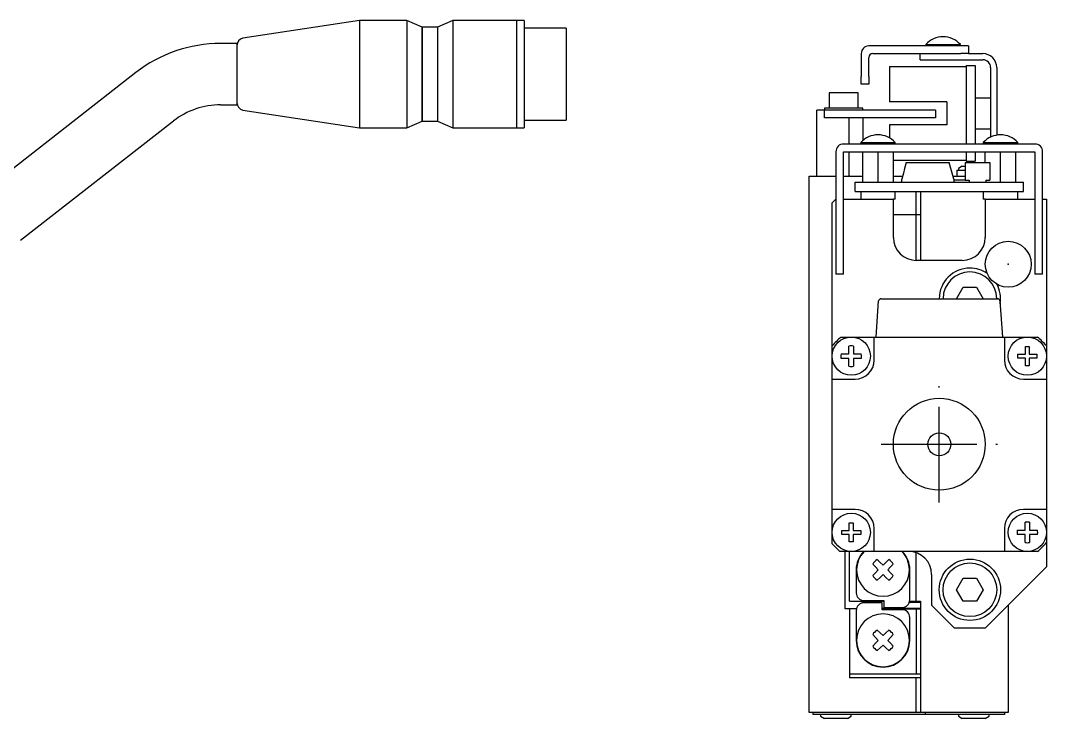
# Model space of a CAD drawing. Extents: x 58 to 434, y 12 to 289.
# Drawn here: x 274.5 to 408.5, y 138 to 229.2 of the extents above; entities that cross this region are included whole.
import ezdxf

# ---------------------------------------------------------------- set-up
doc = ezdxf.new("R2010")
doc.units = 0
doc.header["$LTSCALE"] = 10
doc.linetypes.add('CENTER', pattern=[2, 1.25, -0.25, 0.25, -0.25])
doc.layers.get('0').update_dxf_attribs({"linetype": 'CONTINUOUS'})

msp = doc.modelspace()

# ---------------------------------------------------------------- linework, layer by layer
at = {"color": 7, "linetype": 'CONTINUOUS'}
for p, q in [((318.7792, 229.168463), (303.545218, 226.852789)), ((318.7792, 229.168463), (318.7792, 222.168465)), ((324.9722, 229.168463), (318.7792, 229.168463)), ((324.9722, 229.168463), (324.9722, 222.168465)), ((326.9722, 228.318465), (324.9722, 229.168463)), ((330.9722, 229.168463), (328.9722, 228.318465)), ((330.9722, 229.168463), (330.9722, 222.168465)), ((339.2792, 229.168463), (330.9722, 229.168463)), ((339.2792, 229.168463), (339.2792, 222.168465)), ((339.2792, 229.168463), (339.2792, 222.168465)), ((340.279202, 229.168463), (339.2792, 229.168463)), ((340.279202, 229.168463), (340.279202, 222.168465)), ((326.9722, 228.318465), (326.9722, 222.168465)), ((326.9722, 222.168465), (326.9722, 228.318465)), ((328.9722, 228.318465), (326.9722, 228.318465)), ((328.9722, 228.318465), (328.9722, 222.168465)), ((345.779202, 228.168463), (340.279202, 228.168463)), ((345.779202, 228.168463), (345.779202, 222.168465)), ((393.995896, 226.865222), (393.993512, 226.870109)), ((302.7792, 226.168465), (300.641612, 226.168465)), ((302.7792, 226.168465), (302.7792, 218.168465)), ((398.307415, 225.846636), (385.307415, 225.846636)), ((392.757415, 226.030949), (397.257415, 226.030949)), ((392.757415, 226.030949), (392.757415, 225.846636)), ((397.257415, 225.846636), (397.257415, 226.030949)), ((398.307415, 225.846636), (398.307415, 224.846636)), ((384.307415, 224.846636), (384.307415, 221.846636)), ((385.307415, 221.846636), (385.307415, 224.346636)), ((385.807415, 224.846636), (397.307415, 224.846636)), ((392.007415, 224.046636), (392.007415, 224.846636)), ((392.007415, 224.046636), (400.207415, 224.046636)), ((398.307415, 224.846636), (397.307415, 224.846636)), ((398.307415, 224.846636), (400.207415, 224.846636)), ((388.007415, 223.146636), (388.007415, 218.546636)), ((388.007415, 223.146636), (398.007415, 223.146636)), ((398.007415, 223.296636), (398.007415, 213.046636)), ((398.007415, 223.296636), (399.207415, 223.296636)), ((399.207415, 223.296636), (399.207415, 213.046636)), ((401.207415, 223.046636), (401.207415, 213.950337)), ((402.007415, 223.046636), (402.007415, 214.199194)), ((289.572724, 222.362819), (269.59577, 206.784609)), ((318.7792, 222.168465), (318.7792, 215.168465)), ((324.9722, 222.168465), (324.9722, 215.168465)), ((326.9722, 222.168465), (326.9722, 216.018465)), ((326.9722, 216.018465), (326.9722, 222.168465)), ((328.9722, 222.168465), (328.9722, 216.018465)), ((330.9722, 222.168465), (330.9722, 215.168465)), ((339.2792, 222.168465), (339.2792, 215.168465)), ((339.2792, 222.168465), (339.2792, 215.168465)), ((340.279202, 222.168465), (340.279202, 215.168465)), ((345.779202, 222.168465), (345.779202, 216.168467)), ((384.307415, 220.846636), (384.307415, 221.846636)), ((385.307415, 221.846636), (385.307415, 220.846636)), ((385.307415, 220.846636), (384.307415, 220.846636)), ((382.007415, 219.746636), (380.107415, 219.746636)), ((380.107415, 219.746636), (380.107415, 217.746636)), ((383.907415, 219.746636), (382.007415, 219.746636)), ((383.907415, 217.746636), (383.907415, 219.746636)), ((395.507415, 218.546636), (388.007415, 218.546636)), ((395.507415, 218.546636), (395.507415, 215.546636)), ((401.207415, 219.046636), (399.207415, 219.046636)), ((300.641612, 218.168465), (302.7792, 218.168465)), ((303.545218, 217.484139), (318.7792, 215.168465)), ((378.507415, 208.846636), (378.507415, 217.446636)), ((394.007415, 217.446636), (378.507415, 217.446636)), ((382.007415, 217.746636), (379.507415, 217.746636)), ((379.507415, 217.746636), (379.507415, 217.446636)), ((379.507415, 216.446636), (379.507415, 217.446636)), ((384.507415, 217.746636), (382.007415, 217.746636)), ((384.507415, 217.446636), (384.507415, 217.746636)), ((394.007415, 217.446636), (394.007415, 216.446636)), ((274.515276, 200.476007), (294.49223, 216.054217)), ((324.9722, 215.168465), (326.9722, 216.018465)), ((326.9722, 216.018465), (328.9722, 216.018465)), ((328.9722, 216.018465), (330.9722, 215.168465)), ((340.279202, 216.168467), (345.779202, 216.168467)), ((394.007415, 216.446636), (379.507415, 216.446636)), ((382.744145, 213.046636), (382.744145, 216.446636)), ((384.507415, 216.446636), (384.507415, 213.482704)), ((318.7792, 215.168465), (324.9722, 215.168465)), ((330.9722, 215.168465), (339.2792, 215.168465)), ((339.2792, 215.168465), (340.279202, 215.168465)), ((388.007415, 215.546636), (388.007415, 213.844712)), ((395.507415, 215.546636), (388.007415, 215.546636)), ((399.207415, 215.046636), (401.207415, 215.046636)), ((384.257415, 213.230949), (388.757415, 213.230949)), ((384.257415, 213.230949), (384.257415, 213.046636)), ((385.495896, 214.065222), (385.493512, 214.070109)), ((388.757415, 213.046636), (388.757415, 213.230949)), ((400.257415, 213.230949), (404.757415, 213.230949)), ((400.257415, 213.230949), (400.257415, 213.046636)), ((401.495896, 214.065222), (401.493512, 214.070109)), ((404.757415, 213.046636), (404.757415, 213.230949)), ((381.007415, 212.046636), (381.007415, 196.046636)), ((407.007415, 213.046636), (382.007415, 213.046636)), ((382.007415, 212.046636), (407.007415, 212.046636)), ((382.007415, 196.046636), (382.007415, 212.046636)), ((382.744145, 208.846636), (382.744145, 212.046636)), ((384.507415, 208.046636), (384.507415, 212.046636)), ((386.507415, 208.046636), (386.507415, 212.046636)), ((388.507415, 208.046636), (388.507415, 212.046636)), ((398.007415, 212.046636), (398.007415, 210.796636)), ((399.207415, 212.046636), (399.207415, 210.796636)), ((400.507415, 210.646636), (400.507415, 212.046636)), ((402.507415, 208.046636), (402.507415, 212.046636)), ((404.507415, 208.046636), (404.507415, 212.046636)), ((407.007415, 212.046636), (407.007415, 196.046636)), ((408.007415, 196.046636), (408.007415, 212.046636)), ((388.507415, 210.946636), (398.007415, 210.946636)), ((390.196903, 210.646636), (389.982543, 209.846636)), ((390.196903, 210.646636), (395.817926, 210.646636)), ((396.032286, 209.846636), (395.817926, 210.646636)), ((397.907415, 210.646636), (397.907415, 208.346636)), ((397.907415, 210.646636), (401.107415, 210.646636)), ((398.007415, 210.796636), (399.207415, 210.796636)), ((401.107415, 210.646636), (401.107415, 208.346636)), ((389.821774, 209.246636), (389.607415, 208.446636)), ((389.982543, 209.846636), (389.821774, 209.246636)), ((396.193055, 209.246636), (396.032286, 209.846636)), ((396.407415, 208.446636), (396.193055, 209.246636)), ((396.807415, 209.646636), (396.807415, 208.846636)), ((396.807415, 209.646636), (397.907415, 209.646636)), ((397.507415, 210.146636), (397.007415, 209.857961)), ((397.007415, 209.857961), (397.007415, 209.646636)), ((397.507415, 210.146636), (397.907415, 210.146636)), ((377.507415, 138.846636), (377.507415, 208.846636)), ((377.507415, 208.846636), (381.007415, 208.846636)), ((382.007415, 208.846636), (382.744145, 208.846636)), ((382.832308, 208.846636), (382.744145, 208.846636)), ((382.832308, 208.846636), (384.507415, 208.846636)), ((383.507415, 206.846636), (383.507415, 208.046636)), ((383.507415, 208.046636), (405.507415, 208.046636)), ((388.507415, 208.846636), (389.714594, 208.846636)), ((389.607415, 208.046636), (389.607415, 208.446636)), ((396.300235, 208.846636), (397.907415, 208.846636)), ((396.407415, 208.446636), (396.407415, 208.046636)), ((397.907415, 208.346636), (396.407415, 208.346636)), ((397.907415, 208.346636), (398.407415, 208.346636)), ((398.407415, 208.346636), (398.407415, 208.046636)), ((400.607415, 208.346636), (401.107415, 208.346636)), ((400.607415, 208.346636), (400.607415, 208.046636)), ((405.507415, 206.846636), (405.507415, 208.046636)), ((383.507415, 206.846636), (405.507415, 206.846636)), ((384.257415, 206.846636), (384.257415, 205.846636)), ((388.757415, 205.846636), (388.757415, 206.846636)), ((391.507415, 197.846636), (391.507415, 206.846636)), ((392.048825, 206.846636), (392.048825, 197.846636)), ((400.257415, 206.846636), (400.257415, 205.846636)), ((404.757415, 205.846636), (404.757415, 206.846636)), ((381.007415, 205.846636), (380.507415, 205.346636)), ((380.507415, 160.846636), (380.507415, 205.346636)), ((382.007415, 205.846636), (388.507415, 205.846636)), ((388.507415, 200.846636), (388.507415, 205.846636)), ((388.757415, 205.846636), (388.507415, 205.846636)), ((400.507415, 205.846636), (400.257415, 205.846636)), ((400.507415, 205.846636), (407.007415, 205.846636)), ((400.507415, 205.846636), (400.507415, 200.846636)), ((408.007415, 205.846636), (408.507415, 205.846636)), ((408.507415, 205.846636), (408.507415, 157.846636)), ((388.507415, 203.846636), (392.048825, 203.846636)), ((397.507415, 197.846636), (391.507415, 197.846636)), ((382.007415, 196.046636), (381.007415, 196.046636)), ((408.007415, 196.046636), (407.007415, 196.046636)), ((396.775364, 192.846636), (397.641389, 194.346636)), ((397.641389, 194.346636), (399.37344, 194.346636)), ((399.37344, 194.346636), (400.239465, 192.846636)), ((386.257415, 187.846636), (386.587534, 192.567563)), ((386.886803, 192.846636), (402.128026, 192.846636)), ((402.427295, 192.567563), (402.757415, 187.846636)), ((381.662182, 187.846636), (407.352647, 187.846636)), ((386.007415, 184.846636), (386.007415, 187.846636)), ((403.007415, 187.846636), (403.007415, 184.846636)), ((382.707415, 185.646636), (382.707415, 186.662881)), ((383.307415, 186.662881), (383.307415, 185.646636)), ((405.747415, 186.594869), (406.267415, 186.594869)), ((405.747415, 185.606636), (405.747415, 186.594869)), ((406.267415, 186.594869), (406.267415, 185.606636)), ((381.69117, 185.646636), (382.707415, 185.646636)), ((382.707415, 185.046636), (381.69117, 185.046636)), ((382.707415, 184.030391), (382.707415, 185.046636)), ((383.307415, 185.646636), (384.323659, 185.646636)), ((384.323659, 185.046636), (383.307415, 185.046636)), ((383.307415, 185.046636), (383.307415, 184.030391)), ((404.759181, 185.086636), (404.759181, 185.606636)), ((404.759181, 185.606636), (405.747415, 185.606636)), ((405.747415, 185.086636), (404.759181, 185.086636)), ((405.747415, 184.098403), (405.747415, 185.086636)), ((406.267415, 185.606636), (407.255648, 185.606636)), ((406.267415, 185.086636), (406.267415, 184.098403)), ((407.255648, 185.086636), (406.267415, 185.086636)), ((407.255648, 185.606636), (407.255648, 185.086636)), ((406.267415, 184.098403), (405.747415, 184.098403)), ((380.507415, 182.346636), (383.507415, 182.346636)), ((405.507415, 182.346636), (408.507415, 182.346636)), ((383.507415, 165.346636), (380.507415, 165.346636)), ((408.507415, 165.346636), (405.507415, 165.346636)), ((382.747415, 163.594869), (383.267415, 163.594869)), ((382.747415, 162.606636), (382.747415, 163.594869)), ((383.267415, 163.594869), (383.267415, 162.606636)), ((405.707415, 162.646636), (405.707415, 163.662881)), ((406.307415, 163.662881), (406.307415, 162.646636)), ((381.759181, 162.086636), (381.759181, 162.606636)), ((381.759181, 162.606636), (382.747415, 162.606636)), ((383.267415, 162.606636), (384.255648, 162.606636)), ((384.255648, 162.606636), (384.255648, 162.086636)), ((386.007415, 159.846636), (386.007415, 162.846636)), ((403.007415, 162.846636), (403.007415, 159.846636)), ((404.69117, 162.646636), (405.707415, 162.646636)), ((406.307415, 162.646636), (407.323659, 162.646636)), ((380.507415, 160.846636), (381.507415, 159.846636)), ((382.747415, 162.086636), (381.759181, 162.086636)), ((382.747415, 161.098403), (382.747415, 162.086636)), ((383.267415, 161.098403), (382.747415, 161.098403)), ((383.267415, 162.086636), (383.267415, 161.098403)), ((384.255648, 162.086636), (383.267415, 162.086636)), ((405.707415, 162.046636), (404.69117, 162.046636)), ((405.707415, 161.030391), (405.707415, 162.046636)), ((407.323659, 162.046636), (406.307415, 162.046636)), ((406.307415, 162.046636), (406.307415, 161.030391)), ((407.352647, 159.846636), (381.507415, 159.846636)), ((382.215179, 152.346636), (382.215179, 159.846636)), ((382.766965, 153.346636), (382.766965, 159.846636)), ((391.507415, 153.346636), (391.507415, 159.675063)), ((386.173374, 157.822842), (385.820675, 158.195013)), ((386.78044, 158.429908), (386.408269, 158.782606)), ((387.156646, 158.06239), (386.78044, 158.429908)), ((387.156646, 158.06239), (387.532852, 158.429908)), ((387.532852, 158.429908), (387.905023, 158.782606)), ((388.139917, 157.822842), (388.492616, 158.195013)), ((383.656646, 157.446636), (383.656646, 154.446636)), ((386.173374, 157.07043), (385.820675, 156.698259)), ((386.540892, 157.446636), (386.173374, 157.822842)), ((386.540892, 157.446636), (386.173374, 157.07043)), ((387.156646, 156.830882), (386.78044, 156.463364)), ((387.156646, 156.830882), (387.532852, 156.463364)), ((387.772399, 157.446636), (388.139917, 157.822842)), ((387.772399, 157.446636), (388.139917, 157.07043)), ((388.139917, 157.07043), (388.492616, 156.698259)), ((390.656646, 153.546636), (390.656646, 157.446636)), ((393.507415, 156.846636), (393.507415, 152.846636)), ((400.507415, 149.846636), (408.507415, 157.846636)), ((386.78044, 156.463364), (386.408269, 156.110665)), ((387.532852, 156.463364), (387.905023, 156.110665)), ((396.775364, 154.846636), (397.641389, 156.346636)), ((397.641389, 156.346636), (399.37344, 156.346636)), ((399.37344, 156.346636), (400.239465, 154.846636)), ((397.641389, 153.346636), (396.775364, 154.846636)), ((400.239465, 154.846636), (399.37344, 153.346636)), ((382.766965, 153.346636), (387.256646, 153.346636)), ((384.656646, 153.446636), (387.256646, 153.446636)), ((387.056646, 153.146636), (384.656646, 153.146636)), ((387.056646, 152.246636), (387.056646, 153.146636)), ((387.256646, 153.446636), (387.256646, 152.546636)), ((390.610585, 153.246636), (392.048825, 153.246636)), ((390.636441, 153.346636), (392.048825, 153.346636)), ((392.048825, 153.346636), (392.048825, 138.846636)), ((393.507415, 152.846636), (396.507415, 149.846636)), ((399.37344, 153.346636), (397.641389, 153.346636)), ((403.507415, 152.846636), (403.507415, 138.846636)), ((383.67685, 152.346636), (382.215179, 152.346636)), ((382.766965, 152.346636), (382.766965, 143.346636)), ((383.656646, 152.146636), (383.656646, 148.246636)), ((387.056646, 152.446636), (392.048825, 152.446636)), ((387.056646, 152.346636), (392.048825, 152.346636)), ((389.656646, 152.246636), (387.056646, 152.246636)), ((387.256646, 152.546636), (389.656646, 152.546636)), ((391.507415, 152.346636), (391.507415, 143.846636)), ((390.656646, 148.246636), (390.656646, 151.246636)), ((386.173374, 148.622842), (385.820675, 148.995013)), ((386.78044, 149.229908), (386.408269, 149.582606)), ((387.156646, 148.86239), (386.78044, 149.229908)), ((387.156646, 148.86239), (387.532852, 149.229908)), ((387.532852, 149.229908), (387.905023, 149.582606)), ((388.139917, 148.622842), (388.492616, 148.995013)), ((400.507415, 149.846636), (396.507415, 149.846636)), ((386.173374, 147.87043), (385.820675, 147.498259)), ((386.540892, 148.246636), (386.173374, 148.622842)), ((386.540892, 148.246636), (386.173374, 147.87043)), ((387.156646, 147.630882), (386.78044, 147.263364)), ((387.156646, 147.630882), (387.532852, 147.263364)), ((387.772399, 148.246636), (388.139917, 148.622842)), ((387.772399, 148.246636), (388.139917, 147.87043)), ((388.139917, 147.87043), (388.492616, 147.498259)), ((386.78044, 147.263364), (386.408269, 146.910665)), ((387.532852, 147.263364), (387.905023, 146.910665)), ((392.048825, 143.846636), (382.766965, 143.846636)), ((391.507415, 143.346636), (382.766965, 143.346636)), ((391.507415, 138.846636), (391.507415, 143.346636)), ((392.048825, 143.346636), (391.507415, 143.346636)), ((403.507415, 138.846636), (377.507415, 138.846636)), ((378.007415, 138.846636), (378.007415, 138.546636)), ((380.007415, 138.546636), (378.007415, 138.546636)), ((379.007415, 138.546636), (379.007415, 138.335311)), ((379.007415, 138.335311), (379.507415, 138.046636)), ((382.507415, 138.046636), (379.507415, 138.046636)), ((390.361201, 138.546636), (380.007415, 138.546636)), ((382.507415, 138.046636), (383.007415, 138.335311)), ((383.007415, 138.335311), (383.007415, 138.546636)), ((392.223084, 138.546636), (390.361201, 138.546636)), ((392.643802, 138.546636), (392.223084, 138.546636)), ((392.643802, 138.846636), (392.643802, 138.546636)), ((394.643802, 138.546636), (392.643802, 138.546636)), ((401.007415, 138.546636), (394.643802, 138.546636)), ((397.007415, 138.546636), (397.007415, 138.335311)), ((397.007415, 138.335311), (397.507415, 138.046636)), ((400.507415, 138.046636), (397.507415, 138.046636)), ((400.507415, 138.046636), (401.007415, 138.335311)), ((403.007415, 138.546636), (401.007415, 138.546636)), ((401.007415, 138.335311), (401.007415, 138.546636)), ((403.007415, 138.846636), (403.007415, 138.546636))]:
    msp.add_line(p, q, dxfattribs=at)
at = {"color": 4, "linetype": 'CENTER'}
for p, q in [((394.507415, 166.246636), (394.507415, 181.446636)), ((386.907415, 173.846636), (402.107415, 173.846636))]:
    msp.add_line(p, q, dxfattribs=at)
at = {"color": 7, "linetype": 'CONTINUOUS'}
for centre, radius in [((403.507415, 197.346636), 3), ((383.007415, 185.346636), 2.5), ((406.007415, 185.346636), 2.5), ((394.507415, 173.846636), 6), ((394.507415, 173.846636), 1.5), ((383.007415, 162.346636), 2.5), ((406.007415, 162.346636), 2.5), ((398.507415, 154.846636), 4), ((398.507415, 154.846636), 3.5)]:
    msp.add_circle(centre, radius, dxfattribs=at)
for centre, radius, start, end in [((303.779202, 225.880547), 1.000002, 103.531698, 180), ((395.007415, 224.046636), 3, 41.409622, 138.590378), ((300.641612, 208.168465), 18, 90, 127.947431), ((385.307415, 224.846636), 1, 90, 180), ((385.807415, 224.346636), 0.5, 90, 180), ((400.207416, 223.046637), 1.799999, 359.9999572, 90.0000428), ((400.207416, 223.046637), 0.999999, 359.9999572, 90.0000428), ((303.779202, 218.456381), 1.000002, 180, 256.468302), ((300.641612, 208.168465), 10, 90, 127.947431), ((386.507415, 211.246636), 3, 41.409622, 138.590378), ((402.507415, 211.246636), 3, 41.409622, 138.590378), ((382.007415, 212.046636), 1, 90, 180), ((407.007415, 212.046636), 1, 0, 90), ((391.507415, 200.846636), 3, 180, 270), ((397.507415, 200.846636), 3, 270, 0), ((398.507415, 192.846636), 4, 90, 180), ((398.507415, 192.846636), 3.5, 90, 180), ((398.507415, 192.846636), 4, 55.836679, 90), ((398.507415, 192.846636), 3.5, 0, 90), ((398.507415, 192.846636), 4, 350.585256, 28.137746), ((386.886803, 192.546636), 0.3, 90, 176), ((402.128026, 192.546636), 0.3, 4, 90), ((394.507415, 173.846636), 19, 132.536898, 137.463102), ((394.507415, 173.846636), 19, 42.536898, 47.463102), ((383.007415, 185.346636), 1.35, 77.160412, 102.839588), ((383.007415, 185.346636), 1.35, 167.160412, 192.839588), ((383.007415, 185.346636), 1.35, 347.160412, 12.839588), ((383.007415, 185.346636), 1.35, 257.160412, 282.839588), ((383.507415, 184.846636), 2.5, 270, 0), ((405.507415, 184.846636), 2.5, 180, 270), ((383.507415, 162.846636), 2.5, 0, 90), ((405.507415, 162.846636), 2.5, 90, 180), ((406.007415, 162.346636), 1.35, 77.160412, 102.839588), ((406.007415, 162.346636), 1.35, 167.160412, 192.839588), ((406.007415, 162.346636), 1.35, 347.160412, 12.839588), ((406.007415, 162.346636), 1.35, 257.160412, 282.839588), ((394.507415, 173.846636), 19, 312.536898, 317.463102), ((387.156646, 157.446636), 3.5, 136.708192, 180), ((387.156646, 157.446636), 3.45, 135.92079, 180), ((387.156646, 157.446636), 3.45, 0, 44.07921), ((387.156646, 157.446636), 3.5, 0, 43.291808), ((390.507415, 156.846636), 3, 0, 90), ((387.156646, 157.446636), 1.531302, 119.25645, 150.74355), ((387.156646, 157.446636), 1.531302, 29.25645, 60.74355), ((387.156646, 157.446636), 3.45, 180, 0), ((387.156646, 157.446636), 1.531302, 209.25645, 240.74355), ((387.156646, 157.446636), 1.531302, 299.25645, 330.74355), ((384.656646, 154.446636), 1, 180, 270), ((384.656646, 152.146636), 1, 90, 180), ((389.656646, 153.546636), 1, 270, 0), ((387.156646, 148.246636), 3.45, 0, 180), ((389.656646, 151.246636), 1, 0, 90), ((387.156646, 148.246636), 1.531302, 119.25645, 150.74355), ((387.156646, 148.246636), 1.531302, 29.25645, 60.74355), ((387.156646, 148.246636), 3.5, 180, 0), ((387.156646, 148.246636), 3.45, 180, 0), ((387.156646, 148.246636), 1.531302, 209.25645, 240.74355), ((387.156646, 148.246636), 1.531302, 299.25645, 330.74355)]:
    msp.add_arc(centre, radius, start, end, dxfattribs=at)
at = {"color": 4}
msp.add_point((407.007415, 205.846636), dxfattribs=at)
at = {"color": 7}
msp.add_point((403.507415, 197.346636), dxfattribs=at)

doc.saveas('drawing.dxf')
